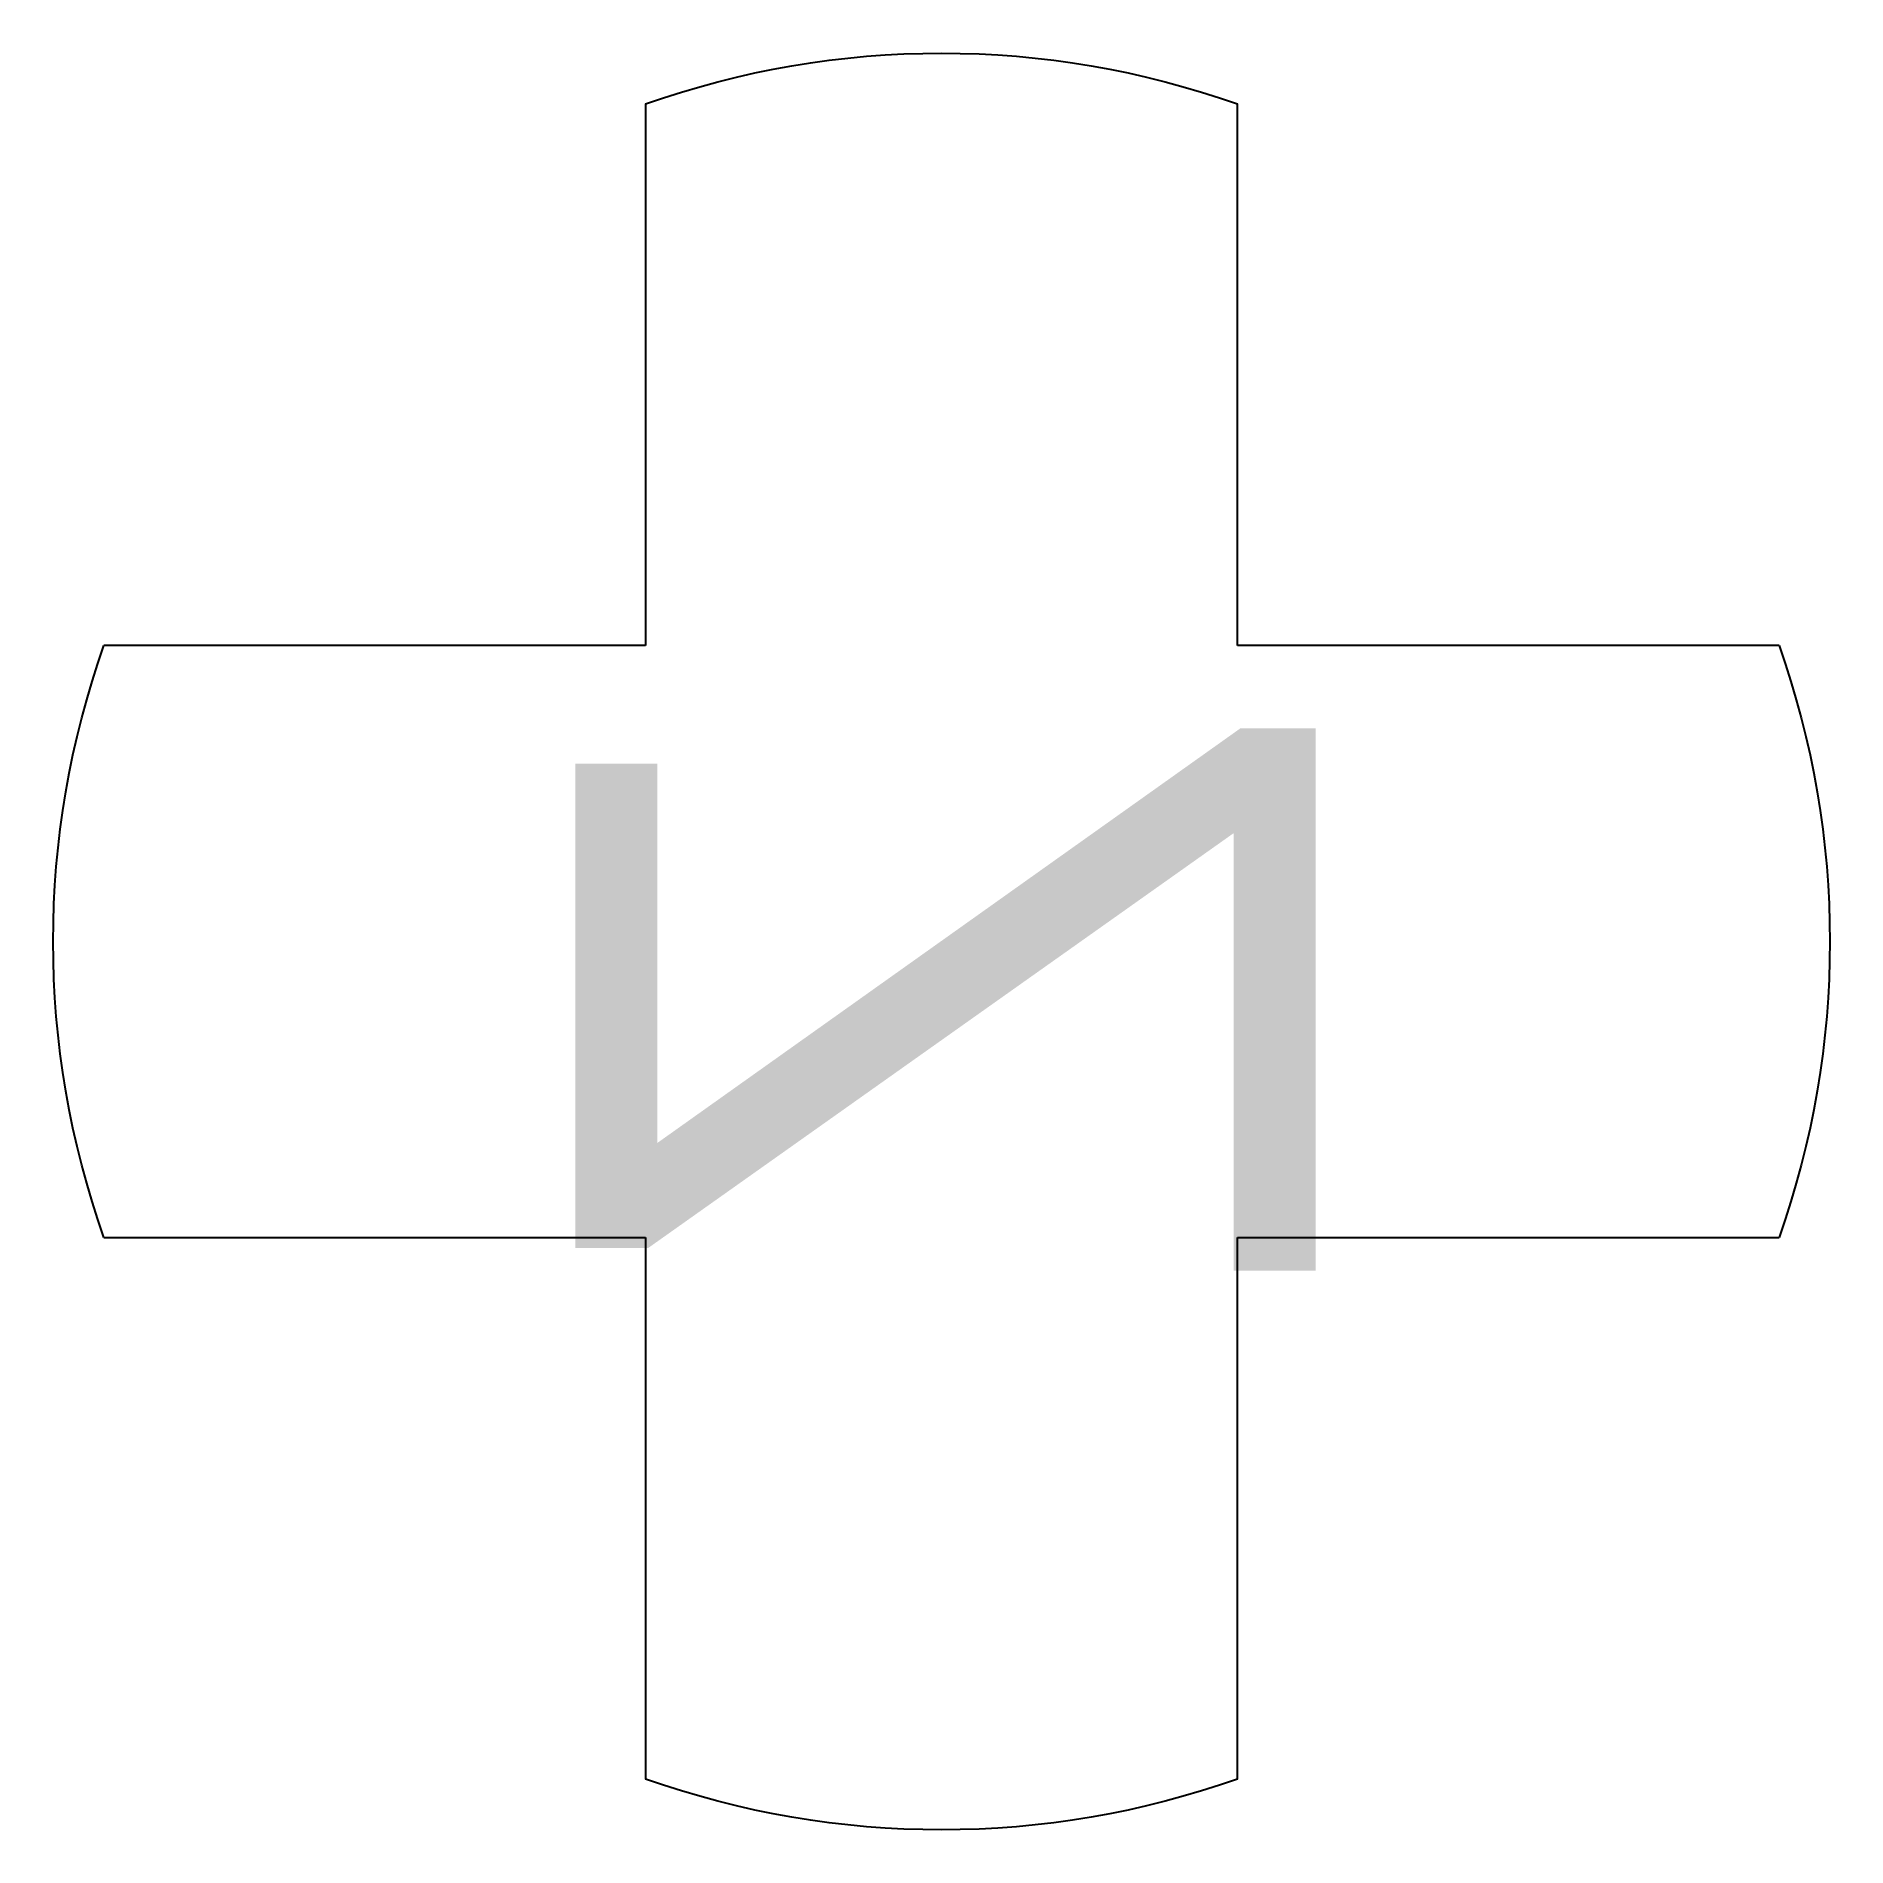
# Model space of a CAD drawing. Header units: millimetres. Extents: x -153 to 153, y -153 to 153.
import ezdxf

# ---------------------------------------------------------------- set-up
doc = ezdxf.new("R2010")
doc.units = ezdxf.units.MM

msp = doc.modelspace()

# ---------------------------------------------------------------- linework, layer by layer
at = {"extrusion": (-6.12323e-17, 1.83697e-16, -1)}
for p, q in [((-50, 141.42, -200), (-50, 50, -200)), ((50, 50, -200), (50, 141.42, -200)), ((-50, 50, -200), (-141.42, 50, -200)), ((141.42, 50, -200), (50, 50, -200)), ((-141.42, -50, -200), (-50, -50, -200)), ((-50, -50, -200), (-50, -141.42, -200)), ((50, -141.42, -200), (50, -50, -200)), ((50, -50, -200), (141.42, -50, -200))]:
    msp.add_line(p, q, dxfattribs=at)
for start, end in [(70.5288, 109.4712), (340.5288, 19.4712), (160.5288, 199.4712), (250.5288, 289.4712)]:
    msp.add_arc((0, 0, 200), 150, start, end, dxfattribs=at)

# ---------------------------------------------------------------- texts
msp.add_text('Z', height=125, rotation=270, dxfattribs=at).set_placement((-63.17, 41.31, 200))

doc.saveas('drawing.dxf')
